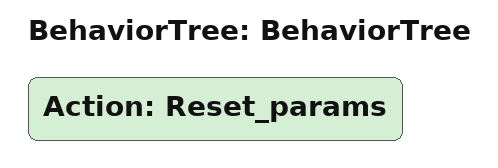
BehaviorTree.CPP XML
<?xml version="1.0"?>
<root main_tree_to_execute="BehaviorTree">
    <BehaviorTree ID="BehaviorTree">
        <Action ID="Reset_params"/>
    </BehaviorTree>
</root>
